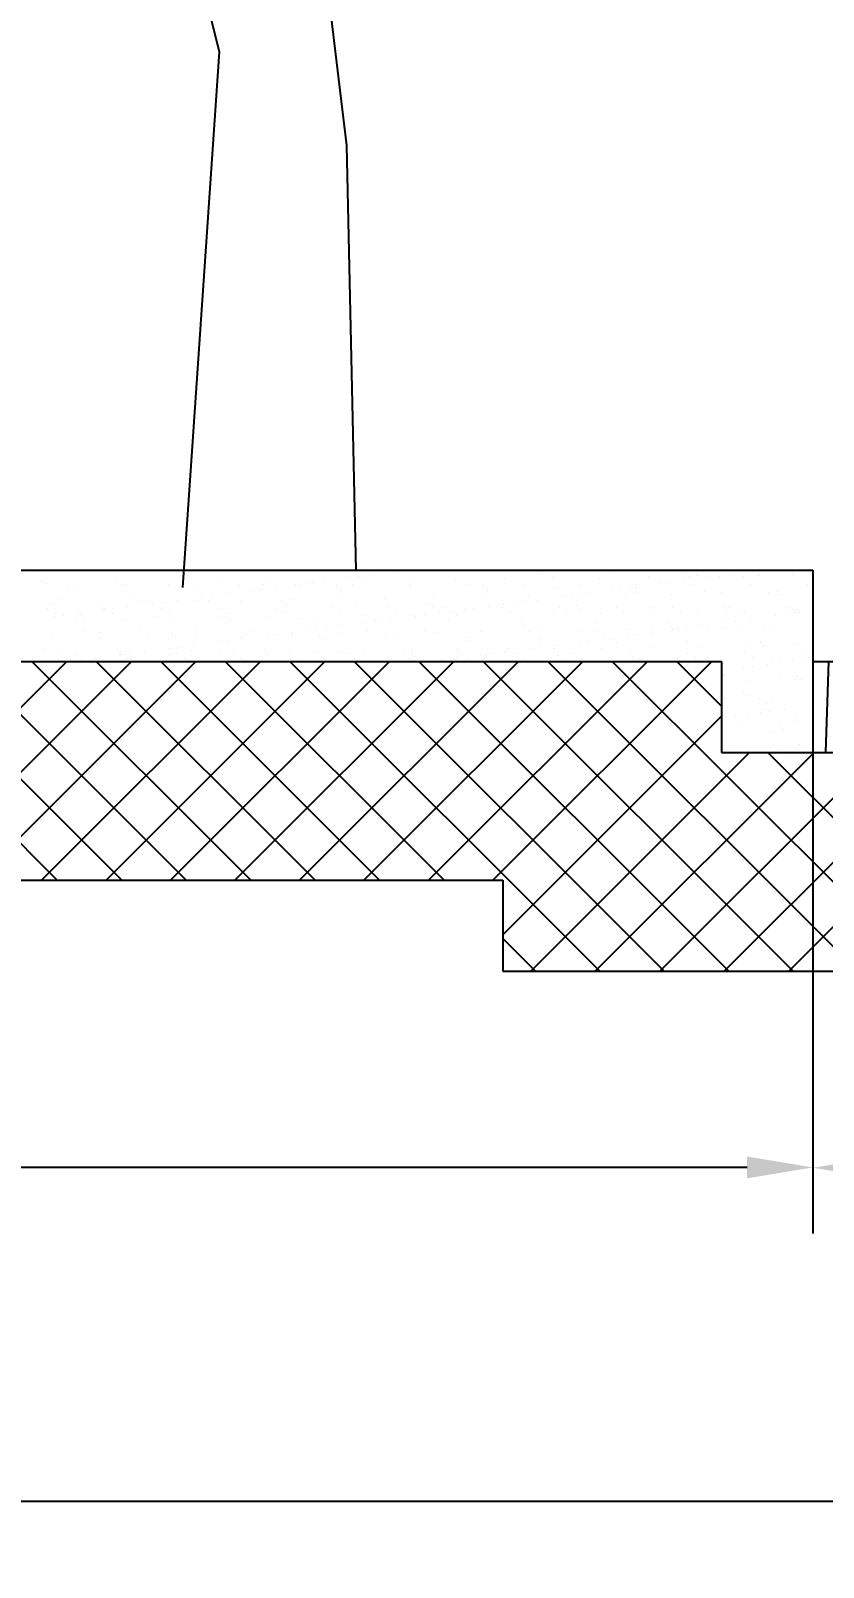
# Model space of a CAD drawing. Header units: metres. Extents: x 668617 to 675126, y 2286318 to 2293677.
# Drawn here: x 672271.56 to 672273.732, y 2287820.062 to 2287824.276 of the extents above; entities that cross this region are included whole.
import ezdxf

# ---------------------------------------------------------------- set-up
doc = ezdxf.new("R2010")
doc.units = ezdxf.units.M
doc.header["$MEASUREMENT"] = 0
doc.layers.add('DMTG_SECCIONES_VIALES', color=250, linetype='Continuous')
doc.styles.get("Standard").update_dxf_attribs({"font": 'arial.ttf'})
doc.dimstyles.get("Standard").update_dxf_attribs({"dimtxt": 0.18, "dimasz": 0.18, "dimexe": 0.18, "dimexo": 0.0625, "dimgap": 0.09, "dimtad": 0, "dimtih": 1, "dimtoh": 1, "dimdec": 4, "dimzin": 0, "dimdsep": 46, "dimtxsty": 'Standard', "dimcen": 0.09, "dimadec": 0, "dimazin": 0, "dimtfac": 1, "dimtdec": 4, "dimtofl": 0, "dimtmove": 0, "dimatfit": 3, "dimfxl": 1, "dimtolj": 1, "dimtzin": 0, "dimarcsym": 0})

# ---------------------------------------------------------------- blocks, each defined once
blk = doc.blocks.new('*D409')
at = {"layer": 'Defpoints', "color": 0, "transparency": 16777216}
for p in [(672273.7035, 2287822.5467), (672276.8335, 2287822.5467), (672276.8335, 2287821.1578)]:
    blk.add_point(p, dxfattribs=at)
at = {"layer": 'DMTG_SECCIONES_VIALES', "color": 0, "lineweight": -2, "transparency": 16777216}
for p, q in [((672273.7035, 2287822.4842), (672273.7035, 2287820.9778)), ((672276.8335, 2287822.4842), (672276.8335, 2287820.9778)), ((672273.8835, 2287821.1578), (672274.9448, 2287821.1578)), ((672276.6535, 2287821.1578), (672275.5923, 2287821.1578))]:
    blk.add_line(p, q, dxfattribs=at)
at = {"layer": 'DMTG_SECCIONES_VIALES', "color": 0, "transparency": 16777216}
for points in [[(672273.8835, 2287821.1878), (672273.8835, 2287821.1278), (672273.7035, 2287821.1578)], [(672276.6535, 2287821.1878), (672276.6535, 2287821.1278), (672276.8335, 2287821.1578)]]:
    blk.add_solid(points, dxfattribs=at)
at = {"layer": 'DMTG_SECCIONES_VIALES', "color": 0, "transparency": 16777216, "insert": (672275.2685, 2287821.1578), "char_height": 0.18, "attachment_point": 5}
blk.add_mtext('\\A1;3.13', dxfattribs=at)
blk = doc.blocks.new('a4')
at = {"color": 44}
for p, q in [((0.4501, 1.2118), (0.3766, 1.8177)), ((0.1011, 1.4689), (0.0459, 1.6892)), ((0, 0), (0.1011, 1.4689)), ((0.4751, 0.0472), (0.4501, 1.2118))]:
    blk.add_line(p, q, dxfattribs=at)
blk = doc.blocks.new('*D432')
at = {"layer": 'Defpoints', "color": 0, "transparency": 16777216}
for p in [(672259.7035, 2287822.7967), (672273.7035, 2287822.7967), (672273.7035, 2287821.1586)]:
    blk.add_point(p, dxfattribs=at)
at = {"layer": 'DMTG_SECCIONES_VIALES', "color": 0, "lineweight": -2, "transparency": 16777216}
for p, q in [((672259.7035, 2287822.7342), (672259.7035, 2287820.9786)), ((672273.7035, 2287822.7342), (672273.7035, 2287820.9786)), ((672259.8835, 2287821.1586), (672266.3186, 2287821.1586)), ((672273.5235, 2287821.1586), (672267.0885, 2287821.1586))]:
    blk.add_line(p, q, dxfattribs=at)
at = {"layer": 'DMTG_SECCIONES_VIALES', "color": 0, "transparency": 16777216}
for points in [[(672259.8835, 2287821.1886), (672259.8835, 2287821.1286), (672259.7035, 2287821.1586)], [(672273.5235, 2287821.1886), (672273.5235, 2287821.1286), (672273.7035, 2287821.1586)]]:
    blk.add_solid(points, dxfattribs=at)
at = {"layer": 'DMTG_SECCIONES_VIALES', "color": 0, "transparency": 16777216, "insert": (672266.7035, 2287821.1586), "char_height": 0.18, "attachment_point": 5}
blk.add_mtext('\\A1;14.00', dxfattribs=at)
blk = doc.blocks.new('_ArchTick')
at = {"color": 0, "linetype": 'ByBlock', "const_width": 0.15}
blk.add_lwpolyline([(-0.5, -0.5), (0.5, 0.5)], dxfattribs=at)
blk = doc.blocks.new('*D402')
at = {"layer": 'Defpoints', "color": 0, "transparency": 16777216}
for p in [(672246.3035, 2287822.7967), (672286.8035, 2287822.7967), (672286.8035, 2287820.242)]:
    blk.add_point(p, dxfattribs=at)
at = {"layer": 'DMTG_SECCIONES_VIALES', "color": 0, "lineweight": -2, "transparency": 16777216}
for p, q in [((672246.3035, 2287822.7342), (672246.3035, 2287820.062)), ((672286.8035, 2287822.7342), (672286.8035, 2287820.062)), ((672246.3035, 2287820.242), (672266.1565, 2287820.242)), ((672286.8035, 2287820.242), (672266.9506, 2287820.242))]:
    blk.add_line(p, q, dxfattribs=at)
at = {"layer": 'DMTG_SECCIONES_VIALES', "color": 0, "lineweight": -2, "transparency": 16777216, "xscale": 0.18, "yscale": 0.18, "zscale": 0.18, "rotation": 180}
blk.add_blockref('_ArchTick', (672246.3035, 2287820.242), dxfattribs=at)
at = {"layer": 'DMTG_SECCIONES_VIALES', "color": 0, "lineweight": -2, "transparency": 16777216, "xscale": 0.18, "yscale": 0.18, "zscale": 0.18}
blk.add_blockref('_ArchTick', (672286.8035, 2287820.242), dxfattribs=at)
at = {"layer": 'DMTG_SECCIONES_VIALES', "color": 0, "transparency": 16777216, "insert": (672266.5535, 2287820.242), "char_height": 0.18, "attachment_point": 5}
blk.add_mtext('\\A1;40.50', dxfattribs=at)

msp = doc.modelspace()

# ---------------------------------------------------------------- hatches: boundary and pattern name
at = {"layer": 'DMTG_SECCIONES_VIALES', "true_color": 0x000000}
h = msp.add_hatch(dxfattribs=at)
h.set_pattern_fill('ANSI31', color=18, scale=0.5, angle=43)
h.set_pattern_definition([(88, (671855.920446, 2287752.40659), (-0.062461927, 0.0021812185), [])])
h.paths.add_polyline_path([(672250.00355, 2287822.54673), (672250.00355, 2287822.29673), (672259.70355, 2287822.29673), (672259.70355, 2287822.54673)])
h.paths.add_polyline_path([(672283.10355, 2287822.29673), (672283.10355, 2287822.54673), (672273.70355, 2287822.54673), (672273.70355, 2287822.29673)])

# ---------------------------------------------------------------- linework, layer by layer
at = {"layer": 'DMTG_SECCIONES_VIALES'}
for p, q in [((672259.70355, 2287822.79673), (672273.70355, 2287822.79673)), ((672273.70355, 2287822.79673), (672273.70355, 2287822.54673)), ((672259.95355, 2287822.54673), (672273.45355, 2287822.54673)), ((672273.45355, 2287822.54673), (672273.45355, 2287822.29673)), ((672273.70355, 2287822.54673), (672283.10355, 2287822.54673)), ((672273.45355, 2287822.29673), (672283.35355, 2287822.29673)), ((672260.55355, 2287821.94673), (672272.85355, 2287821.94673)), ((672272.85355, 2287821.94673), (672272.85355, 2287821.69673)), ((672272.85355, 2287821.69673), (672283.95355, 2287821.69673))]:
    msp.add_line(p, q, dxfattribs=at)
at = {"layer": 'DMTG_SECCIONES_VIALES', "color": 18, "linetype": 'Continuous', "true_color": 0x000000}
for p, q in [((672271.57879, 2287822.79341), (672271.57879, 2287822.79341)), ((672272.49909, 2287822.78511), (672272.49909, 2287822.78511)), ((672272.55829, 2287822.79124), (672272.55829, 2287822.79124)), ((672272.56701, 2287822.79405), (672272.56701, 2287822.79405)), ((672272.75209, 2287822.79526), (672272.75209, 2287822.79526)), ((672272.95216, 2287822.79354), (672272.95216, 2287822.79354)), ((672272.96138, 2287822.7851), (672272.96138, 2287822.7851)), ((672273.15519, 2287822.78912), (672273.15519, 2287822.78912)), ((672273.35526, 2287822.7874), (672273.35526, 2287822.7874)), ((672273.48731, 2287822.78576), (672273.48731, 2287822.78576)), ((672273.55523, 2287822.7947), (672273.55523, 2287822.7947)), ((672273.55828, 2287822.78298), (672273.55828, 2287822.78298)), ((672273.64731, 2287822.78564), (672273.64731, 2287822.78564)), ((672271.59257, 2287822.76808), (672271.59257, 2287822.76808)), ((672271.60179, 2287822.75963), (672271.60179, 2287822.75963)), ((672271.66363, 2287822.75507), (672271.66363, 2287822.75507)), ((672271.67816, 2287822.75603), (672271.67816, 2287822.75603)), ((672271.7956, 2287822.76366), (672271.7956, 2287822.76366)), ((672271.80904, 2287822.7577), (672271.80904, 2287822.7577)), ((672271.81933, 2287822.75535), (672271.81933, 2287822.75535)), ((672271.93695, 2287822.75708), (672271.93695, 2287822.75708)), ((672271.97504, 2287822.75564), (672271.97504, 2287822.75564)), ((672271.99567, 2287822.76194), (672271.99567, 2287822.76194)), ((672272.00489, 2287822.75349), (672272.00489, 2287822.75349)), ((672272.07199, 2287822.76195), (672272.07199, 2287822.76195)), ((672272.13075, 2287822.75592), (672272.13075, 2287822.75592)), ((672272.16324, 2287822.7409), (672272.16324, 2287822.7409)), ((672272.18927, 2287822.74432), (672272.18927, 2287822.74432)), ((672272.19869, 2287822.75752), (672272.19869, 2287822.75752)), ((672272.20287, 2287822.76362), (672272.20287, 2287822.76362)), ((672272.22992, 2287822.74967), (672272.22992, 2287822.74967)), ((672272.28646, 2287822.7562), (672272.28646, 2287822.7562)), ((672272.29783, 2287822.75862), (672272.29783, 2287822.75862)), ((672272.32386, 2287822.76204), (672272.32386, 2287822.76204)), ((672272.33078, 2287822.76301), (672272.33078, 2287822.76301)), ((672272.3645, 2287822.76739), (672272.3645, 2287822.76739)), ((672272.39876, 2287822.7558), (672272.39876, 2287822.7558)), ((672272.40798, 2287822.74735), (672272.40798, 2287822.74735)), ((672272.43242, 2287822.77633), (672272.43242, 2287822.77633)), ((672272.44216, 2287822.75649), (672272.44216, 2287822.75649)), ((672272.45844, 2287822.77976), (672272.45844, 2287822.77976)), ((672272.46582, 2287822.76787), (672272.46582, 2287822.76787)), ((672272.5967, 2287822.76954), (672272.5967, 2287822.76954)), ((672272.59787, 2287822.75677), (672272.59787, 2287822.75677)), ((672272.60179, 2287822.75138), (672272.60179, 2287822.75138)), ((672272.72461, 2287822.76893), (672272.72461, 2287822.76893)), ((672272.75358, 2287822.75705), (672272.75358, 2287822.75705)), ((672272.80186, 2287822.74966), (672272.80186, 2287822.74966)), ((672272.81107, 2287822.74121), (672272.81107, 2287822.74121)), ((672272.85965, 2287822.77379), (672272.85965, 2287822.77379)), ((672272.90928, 2287822.75733), (672272.90928, 2287822.75733)), ((672272.99053, 2287822.77546), (672272.99053, 2287822.77546)), ((672273.00488, 2287822.74524), (672273.00488, 2287822.74524)), ((672273.06499, 2287822.75762), (672273.06499, 2287822.75762)), ((672273.11843, 2287822.77485), (672273.11843, 2287822.77485)), ((672273.15146, 2287822.74154), (672273.15146, 2287822.74154)), ((672273.17749, 2287822.74497), (672273.17749, 2287822.74497)), ((672273.20495, 2287822.74352), (672273.20495, 2287822.74352)), ((672273.21814, 2287822.75032), (672273.21814, 2287822.75032)), ((672273.2207, 2287822.7579), (672273.2207, 2287822.7579)), ((672273.25348, 2287822.77971), (672273.25348, 2287822.77971)), ((672273.28605, 2287822.75926), (672273.28605, 2287822.75926)), ((672273.31208, 2287822.76269), (672273.31208, 2287822.76269)), ((672273.35272, 2287822.76804), (672273.35272, 2287822.76804)), ((672273.36447, 2287822.77896), (672273.36447, 2287822.77896)), ((672273.37641, 2287822.75818), (672273.37641, 2287822.75818)), ((672273.38436, 2287822.78138), (672273.38436, 2287822.78138)), ((672273.42064, 2287822.77698), (672273.42064, 2287822.77698)), ((672273.44666, 2287822.7804), (672273.44666, 2287822.7804)), ((672273.51226, 2287822.78077), (672273.51226, 2287822.78077)), ((672273.53211, 2287822.75847), (672273.53211, 2287822.75847)), ((672273.68782, 2287822.75875), (672273.68782, 2287822.75875)), ((672271.6137, 2287822.70657), (672271.6137, 2287822.70657)), ((672271.64529, 2287822.71977), (672271.64529, 2287822.71977)), ((672271.74161, 2287822.70595), (672271.74161, 2287822.70595)), ((672271.84536, 2287822.71805), (672271.84536, 2287822.71805)), ((672271.85458, 2287822.70961), (672271.85458, 2287822.70961)), ((672271.87665, 2287822.71082), (672271.87665, 2287822.71082)), ((672271.89406, 2287822.70546), (672271.89406, 2287822.70546)), ((672271.92009, 2287822.70888), (672271.92009, 2287822.70888)), ((672271.96074, 2287822.71424), (672271.96074, 2287822.71424)), ((672272.00753, 2287822.71249), (672272.00753, 2287822.71249)), ((672272.02865, 2287822.72318), (672272.02865, 2287822.72318)), ((672272.04838, 2287822.71363), (672272.04838, 2287822.71363)), ((672272.05468, 2287822.7266), (672272.05468, 2287822.7266)), ((672272.09533, 2287822.73196), (672272.09533, 2287822.73196)), ((672272.13544, 2287822.71187), (672272.13544, 2287822.71187)), ((672272.24846, 2287822.71192), (672272.24846, 2287822.71192)), ((672272.25767, 2287822.70347), (672272.25767, 2287822.70347)), ((672272.27048, 2287822.71674), (672272.27048, 2287822.71674)), ((672272.40136, 2287822.71841), (672272.40136, 2287822.71841)), ((672272.45148, 2287822.70749), (672272.45148, 2287822.70749)), ((672272.52927, 2287822.7178), (672272.52927, 2287822.7178)), ((672272.65155, 2287822.70578), (672272.65155, 2287822.70578)), ((672272.66431, 2287822.72266), (672272.66431, 2287822.72266)), ((672272.79519, 2287822.72433), (672272.79519, 2287822.72433)), ((672272.85457, 2287822.70136), (672272.85457, 2287822.70136)), ((672272.88228, 2287822.7061), (672272.88228, 2287822.7061)), ((672272.90831, 2287822.70953), (672272.90831, 2287822.70953)), ((672272.92309, 2287822.72372), (672272.92309, 2287822.72372)), ((672272.94896, 2287822.71488), (672272.94896, 2287822.71488)), ((672273.01687, 2287822.72382), (672273.01687, 2287822.72382)), ((672273.0429, 2287822.72725), (672273.0429, 2287822.72725)), ((672273.05465, 2287822.69964), (672273.05465, 2287822.69964)), ((672273.05814, 2287822.72858), (672273.05814, 2287822.72858)), ((672273.08355, 2287822.7326), (672273.08355, 2287822.7326)), ((672273.18902, 2287822.73025), (672273.18902, 2287822.73025)), ((672273.21417, 2287822.73508), (672273.21417, 2287822.73508)), ((672273.31692, 2287822.72964), (672273.31692, 2287822.72964)), ((672273.40797, 2287822.7391), (672273.40797, 2287822.7391)), ((672273.45197, 2287822.7345), (672273.45197, 2287822.7345)), ((672273.58285, 2287822.73617), (672273.58285, 2287822.73617)), ((672273.60805, 2287822.73738), (672273.60805, 2287822.73738)), ((672273.61726, 2287822.72894), (672273.61726, 2287822.72894)), ((672271.60702, 2287822.69166), (672271.60702, 2287822.69166)), ((672271.62489, 2287822.67002), (672271.62489, 2287822.67002)), ((672271.6281, 2287822.67822), (672271.6281, 2287822.67822)), ((672271.65091, 2287822.67345), (672271.65091, 2287822.67345)), ((672271.68131, 2287822.65969), (672271.68131, 2287822.65969)), ((672271.69156, 2287822.6788), (672271.69156, 2287822.6788)), ((672271.69506, 2287822.67417), (672271.69506, 2287822.67417)), ((672271.70427, 2287822.66573), (672271.70427, 2287822.66573)), ((672271.75948, 2287822.68774), (672271.75948, 2287822.68774)), ((672271.76273, 2287822.69194), (672271.76273, 2287822.69194)), ((672271.78381, 2287822.67851), (672271.78381, 2287822.67851)), ((672271.7855, 2287822.69117), (672271.7855, 2287822.69117)), ((672271.81219, 2287822.66136), (672271.81219, 2287822.66136)), ((672271.82615, 2287822.69652), (672271.82615, 2287822.69652)), ((672271.89808, 2287822.66975), (672271.89808, 2287822.66975)), ((672271.91843, 2287822.69222), (672271.91843, 2287822.69222)), ((672271.93952, 2287822.67879), (672271.93952, 2287822.67879)), ((672271.9401, 2287822.66074), (672271.9401, 2287822.66074)), ((672272.07414, 2287822.6925), (672272.07414, 2287822.6925)), ((672272.07514, 2287822.66561), (672272.07514, 2287822.66561)), ((672272.09522, 2287822.67907), (672272.09522, 2287822.67907)), ((672272.09815, 2287822.66803), (672272.09815, 2287822.66803)), ((672272.10737, 2287822.65959), (672272.10737, 2287822.65959)), ((672272.20602, 2287822.66728), (672272.20602, 2287822.66728)), ((672272.22985, 2287822.69279), (672272.22985, 2287822.69279)), ((672272.25093, 2287822.67935), (672272.25093, 2287822.67935)), ((672272.30117, 2287822.66361), (672272.30117, 2287822.66361)), ((672272.33393, 2287822.66666), (672272.33393, 2287822.66666)), ((672272.38555, 2287822.69307), (672272.38555, 2287822.69307)), ((672272.40664, 2287822.67964), (672272.40664, 2287822.67964)), ((672272.46897, 2287822.67153), (672272.46897, 2287822.67153)), ((672272.50124, 2287822.66189), (672272.50124, 2287822.66189)), ((672272.50454, 2287822.65637), (672272.50454, 2287822.65637)), ((672272.54126, 2287822.69335), (672272.54126, 2287822.69335)), ((672272.54519, 2287822.66172), (672272.54519, 2287822.66172)), ((672272.56235, 2287822.67992), (672272.56235, 2287822.67992)), ((672272.59985, 2287822.6732), (672272.59985, 2287822.6732)), ((672272.61311, 2287822.67066), (672272.61311, 2287822.67066)), ((672272.63913, 2287822.67409), (672272.63913, 2287822.67409)), ((672272.66077, 2287822.69733), (672272.66077, 2287822.69733)), ((672272.67978, 2287822.67944), (672272.67978, 2287822.67944)), ((672272.69697, 2287822.69364), (672272.69697, 2287822.69364)), ((672272.70427, 2287822.65747), (672272.70427, 2287822.65747)), ((672272.71805, 2287822.6802), (672272.71805, 2287822.6802)), ((672272.72776, 2287822.67259), (672272.72776, 2287822.67259)), ((672272.7477, 2287822.68838), (672272.7477, 2287822.68838)), ((672272.77372, 2287822.69181), (672272.77372, 2287822.69181)), ((672272.81437, 2287822.69716), (672272.81437, 2287822.69716)), ((672272.85268, 2287822.69392), (672272.85268, 2287822.69392)), ((672272.8628, 2287822.67745), (672272.8628, 2287822.67745)), ((672272.87376, 2287822.68049), (672272.87376, 2287822.68049)), ((672272.99368, 2287822.67912), (672272.99368, 2287822.67912)), ((672273.00838, 2287822.6942), (672273.00838, 2287822.6942)), ((672273.02947, 2287822.68077), (672273.02947, 2287822.68077)), ((672273.06386, 2287822.69119), (672273.06386, 2287822.69119)), ((672273.12158, 2287822.67851), (672273.12158, 2287822.67851)), ((672273.16409, 2287822.69448), (672273.16409, 2287822.69448)), ((672273.18517, 2287822.68105), (672273.18517, 2287822.68105)), ((672273.25663, 2287822.68337), (672273.25663, 2287822.68337)), ((672273.25767, 2287822.69522), (672273.25767, 2287822.69522)), ((672273.3198, 2287822.69477), (672273.3198, 2287822.69477)), ((672273.34088, 2287822.68133), (672273.34088, 2287822.68133)), ((672273.38751, 2287822.68504), (672273.38751, 2287822.68504)), ((672273.45774, 2287822.6935), (672273.45774, 2287822.6935)), ((672273.46696, 2287822.68505), (672273.46696, 2287822.68505)), ((672273.4755, 2287822.69505), (672273.4755, 2287822.69505)), ((672273.49276, 2287822.65702), (672273.49276, 2287822.65702)), ((672273.49659, 2287822.68162), (672273.49659, 2287822.68162)), ((672273.51541, 2287822.68443), (672273.51541, 2287822.68443)), ((672273.53341, 2287822.66237), (672273.53341, 2287822.66237)), ((672273.60133, 2287822.67131), (672273.60133, 2287822.67131)), ((672273.62735, 2287822.67473), (672273.62735, 2287822.67473)), ((672273.63121, 2287822.69533), (672273.63121, 2287822.69533)), ((672273.65046, 2287822.68929), (672273.65046, 2287822.68929)), ((672273.6523, 2287822.6819), (672273.6523, 2287822.6819)), ((672273.66076, 2287822.68908), (672273.66076, 2287822.68908)), ((672273.668, 2287822.68009), (672273.668, 2287822.68009)), ((672271.70401, 2287822.62987), (672271.70401, 2287822.62987)), ((672271.74777, 2287822.62587), (672271.74777, 2287822.62587)), ((672271.85972, 2287822.63015), (672271.85972, 2287822.63015)), ((672271.8798, 2287822.61448), (672271.8798, 2287822.61448)), ((672271.94784, 2287822.62415), (672271.94784, 2287822.62415)), ((672271.95706, 2287822.6157), (672271.95706, 2287822.6157)), ((672272.01068, 2287822.61615), (672272.01068, 2287822.61615)), ((672272.01542, 2287822.63043), (672272.01542, 2287822.63043)), ((672272.13859, 2287822.61553), (672272.13859, 2287822.61553)), ((672272.15087, 2287822.61973), (672272.15087, 2287822.61973)), ((672272.17113, 2287822.63071), (672272.17113, 2287822.63071)), ((672272.20934, 2287822.61751), (672272.20934, 2287822.61751)), ((672272.23537, 2287822.62093), (672272.23537, 2287822.62093)), ((672272.27363, 2287822.6204), (672272.27363, 2287822.6204)), ((672272.27602, 2287822.62629), (672272.27602, 2287822.62629)), ((672272.32684, 2287822.631), (672272.32684, 2287822.631)), ((672272.34393, 2287822.63523), (672272.34393, 2287822.63523)), ((672272.35094, 2287822.61801), (672272.35094, 2287822.61801)), ((672272.36996, 2287822.63865), (672272.36996, 2287822.63865)), ((672272.40451, 2287822.62207), (672272.40451, 2287822.62207)), ((672272.4106, 2287822.644), (672272.4106, 2287822.644)), ((672272.47852, 2287822.65295), (672272.47852, 2287822.65295)), ((672272.48254, 2287822.63128), (672272.48254, 2287822.63128)), ((672272.51046, 2287822.65345), (672272.51046, 2287822.65345)), ((672272.53242, 2287822.62145), (672272.53242, 2287822.62145)), ((672272.63825, 2287822.63156), (672272.63825, 2287822.63156)), ((672272.66746, 2287822.62632), (672272.66746, 2287822.62632)), ((672272.79396, 2287822.63185), (672272.79396, 2287822.63185)), ((672272.79834, 2287822.62799), (672272.79834, 2287822.62799)), ((672272.90434, 2287822.65575), (672272.90434, 2287822.65575)), ((672272.91356, 2287822.64731), (672272.91356, 2287822.64731)), ((672272.92624, 2287822.62738), (672272.92624, 2287822.62738)), ((672272.94967, 2287822.63213), (672272.94967, 2287822.63213)), ((672273.06129, 2287822.63224), (672273.06129, 2287822.63224)), ((672273.10537, 2287822.63241), (672273.10537, 2287822.63241)), ((672273.10736, 2287822.65133), (672273.10736, 2287822.65133)), ((672273.19217, 2287822.63391), (672273.19217, 2287822.63391)), ((672273.19756, 2287822.61815), (672273.19756, 2287822.61815)), ((672273.22359, 2287822.62158), (672273.22359, 2287822.62158)), ((672273.26108, 2287822.6327), (672273.26108, 2287822.6327)), ((672273.26424, 2287822.62693), (672273.26424, 2287822.62693)), ((672273.30743, 2287822.64961), (672273.30743, 2287822.64961)), ((672273.31665, 2287822.64117), (672273.31665, 2287822.64117)), ((672273.32007, 2287822.6333), (672273.32007, 2287822.6333)), ((672273.33215, 2287822.63587), (672273.33215, 2287822.63587)), ((672273.35818, 2287822.6393), (672273.35818, 2287822.6393)), ((672273.39882, 2287822.64465), (672273.39882, 2287822.64465)), ((672273.41679, 2287822.63298), (672273.41679, 2287822.63298)), ((672273.45512, 2287822.63816), (672273.45512, 2287822.63816)), ((672273.46674, 2287822.65359), (672273.46674, 2287822.65359)), ((672273.51045, 2287822.64519), (672273.51045, 2287822.64519)), ((672273.57249, 2287822.63326), (672273.57249, 2287822.63326)), ((672273.586, 2287822.63983), (672273.586, 2287822.63983)), ((672271.59747, 2287822.58198), (672271.59747, 2287822.58198)), ((672271.61685, 2287822.61023), (672271.61685, 2287822.61023)), ((672271.74476, 2287822.60961), (672271.74476, 2287822.60961)), ((672271.79754, 2287822.58026), (672271.79754, 2287822.58026)), ((672271.80675, 2287822.57182), (672271.80675, 2287822.57182)), ((672271.87225, 2287822.57313), (672271.87225, 2287822.57313)), ((672271.94016, 2287822.58207), (672271.94016, 2287822.58207)), ((672271.96619, 2287822.5855), (672271.96619, 2287822.5855)), ((672272.00056, 2287822.57584), (672272.00056, 2287822.57584)), ((672272.00684, 2287822.59085), (672272.00684, 2287822.59085)), ((672272.07475, 2287822.59979), (672272.07475, 2287822.59979)), ((672272.10078, 2287822.60322), (672272.10078, 2287822.60322)), ((672272.14143, 2287822.60857), (672272.14143, 2287822.60857)), ((672272.20063, 2287822.57412), (672272.20063, 2287822.57412)), ((672272.36015, 2287822.60956), (672272.36015, 2287822.60956)), ((672272.47212, 2287822.57519), (672272.47212, 2287822.57519)), ((672272.55396, 2287822.61359), (672272.55396, 2287822.61359)), ((672272.603, 2287822.57686), (672272.603, 2287822.57686)), ((672272.73091, 2287822.57624), (672272.73091, 2287822.57624)), ((672272.75403, 2287822.61187), (672272.75403, 2287822.61187)), ((672272.76325, 2287822.60342), (672272.76325, 2287822.60342)), ((672272.86047, 2287822.57377), (672272.86047, 2287822.57377)), ((672272.86595, 2287822.58111), (672272.86595, 2287822.58111)), ((672272.92838, 2287822.58271), (672272.92838, 2287822.58271)), ((672272.95441, 2287822.58614), (672272.95441, 2287822.58614)), ((672272.95705, 2287822.60745), (672272.95705, 2287822.60745)), ((672272.99506, 2287822.59149), (672272.99506, 2287822.59149)), ((672272.99683, 2287822.58278), (672272.99683, 2287822.58278)), ((672273.06297, 2287822.60043), (672273.06297, 2287822.60043)), ((672273.089, 2287822.60386), (672273.089, 2287822.60386)), ((672273.12473, 2287822.58217), (672273.12473, 2287822.58217)), ((672273.12965, 2287822.60921), (672273.12965, 2287822.60921)), ((672273.15713, 2287822.60573), (672273.15713, 2287822.60573)), ((672273.16634, 2287822.59728), (672273.16634, 2287822.59728)), ((672273.25978, 2287822.58703), (672273.25978, 2287822.58703)), ((672273.36015, 2287822.60131), (672273.36015, 2287822.60131)), ((672273.39066, 2287822.5887), (672273.39066, 2287822.5887)), ((672273.51856, 2287822.58809), (672273.51856, 2287822.58809)), ((672273.56022, 2287822.59959), (672273.56022, 2287822.59959)), ((672273.56944, 2287822.59115), (672273.56944, 2287822.59115)), ((672273.65361, 2287822.59295), (672273.65361, 2287822.59295)), ((672271.6474, 2287822.56645), (672271.6474, 2287822.56645)), ((672271.66848, 2287822.55302), (672271.66848, 2287822.55302)), ((672271.68446, 2287822.56335), (672271.68446, 2287822.56335)), ((672271.69701, 2287822.55006), (672271.69701, 2287822.55006)), ((672271.73766, 2287822.55541), (672271.73766, 2287822.55541)), ((672271.80311, 2287822.56673), (672271.80311, 2287822.56673)), ((672271.80558, 2287822.56435), (672271.80558, 2287822.56435)), ((672271.81534, 2287822.56502), (672271.81534, 2287822.56502)), ((672271.82419, 2287822.5533), (672271.82419, 2287822.5533)), ((672271.8316, 2287822.56778), (672271.8316, 2287822.56778)), ((672271.94325, 2287822.5644), (672271.94325, 2287822.5644)), ((672271.95881, 2287822.56702), (672271.95881, 2287822.56702)), ((672271.9799, 2287822.55358), (672271.9799, 2287822.55358)), ((672272.07829, 2287822.56927), (672272.07829, 2287822.56927)), ((672272.11452, 2287822.5673), (672272.11452, 2287822.5673)), ((672272.13561, 2287822.55387), (672272.13561, 2287822.55387)), ((672272.20917, 2287822.57094), (672272.20917, 2287822.57094)), ((672272.20985, 2287822.56568), (672272.20985, 2287822.56568)), ((672272.27023, 2287822.56758), (672272.27023, 2287822.56758)), ((672272.29131, 2287822.55415), (672272.29131, 2287822.55415)), ((672272.33708, 2287822.57032), (672272.33708, 2287822.57032)), ((672272.40365, 2287822.5697), (672272.40365, 2287822.5697)), ((672272.42594, 2287822.56786), (672272.42594, 2287822.56786)), ((672272.44702, 2287822.55443), (672272.44702, 2287822.55443)), ((672272.58164, 2287822.56815), (672272.58164, 2287822.56815)), ((672272.60273, 2287822.55472), (672272.60273, 2287822.55472)), ((672272.60373, 2287822.56799), (672272.60373, 2287822.56799)), ((672272.61294, 2287822.55954), (672272.61294, 2287822.55954)), ((672272.65921, 2287822.54728), (672272.65921, 2287822.54728)), ((672272.68523, 2287822.5507), (672272.68523, 2287822.5507)), ((672272.72588, 2287822.55605), (672272.72588, 2287822.55605)), ((672272.73735, 2287822.56843), (672272.73735, 2287822.56843)), ((672272.75843, 2287822.555), (672272.75843, 2287822.555)), ((672272.7938, 2287822.565), (672272.7938, 2287822.565)), ((672272.80675, 2287822.56356), (672272.80675, 2287822.56356)), ((672272.81982, 2287822.56842), (672272.81982, 2287822.56842)), ((672272.89306, 2287822.56871), (672272.89306, 2287822.56871)), ((672272.91414, 2287822.55528), (672272.91414, 2287822.55528)), ((672273.00682, 2287822.56185), (672273.00682, 2287822.56185)), ((672273.01604, 2287822.5534), (672273.01604, 2287822.5534)), ((672273.04876, 2287822.569), (672273.04876, 2287822.569)), ((672273.06985, 2287822.55556), (672273.06985, 2287822.55556)), ((672273.20447, 2287822.56928), (672273.20447, 2287822.56928)), ((672273.20984, 2287822.55742), (672273.20984, 2287822.55742)), ((672273.22556, 2287822.55585), (672273.22556, 2287822.55585)), ((672273.36018, 2287822.56956), (672273.36018, 2287822.56956)), ((672273.38126, 2287822.55613), (672273.38126, 2287822.55613)), ((672273.40991, 2287822.55571), (672273.40991, 2287822.55571)), ((672273.41913, 2287822.54726), (672273.41913, 2287822.54726)), ((672273.45827, 2287822.54182), (672273.45827, 2287822.54182)), ((672273.51284, 2287822.5302), (672273.51284, 2287822.5302)), ((672273.51589, 2287822.56985), (672273.51589, 2287822.56985)), ((672273.53697, 2287822.55641), (672273.53697, 2287822.55641)), ((672273.53886, 2287822.53363), (672273.53886, 2287822.53363)), ((672273.57951, 2287822.53898), (672273.57951, 2287822.53898)), ((672273.58915, 2287822.54349), (672273.58915, 2287822.54349)), ((672273.61294, 2287822.55129), (672273.61294, 2287822.55129)), ((672273.64743, 2287822.54792), (672273.64743, 2287822.54792)), ((672273.67159, 2287822.57013), (672273.67159, 2287822.57013)), ((672273.67345, 2287822.55135), (672273.67345, 2287822.55135)), ((672273.69268, 2287822.5567), (672273.69268, 2287822.5567)), ((672273.45717, 2287822.50777), (672273.45717, 2287822.50777)), ((672273.46263, 2287822.5074), (672273.46263, 2287822.5074)), ((672273.52171, 2287822.49175), (672273.52171, 2287822.49175)), ((672273.61288, 2287822.50806), (672273.61288, 2287822.50806)), ((672273.65676, 2287822.49661), (672273.65676, 2287822.49661)), ((672273.6627, 2287822.50568), (672273.6627, 2287822.50568)), ((672273.67192, 2287822.49724), (672273.67192, 2287822.49724)), ((672273.46142, 2287822.44548), (672273.46142, 2287822.44548)), ((672273.5124, 2287822.4618), (672273.5124, 2287822.4618)), ((672273.52161, 2287822.45335), (672273.52161, 2287822.45335)), ((672273.5923, 2287822.44715), (672273.5923, 2287822.44715)), ((672273.55627, 2287822.44464), (672273.55627, 2287822.44464)), ((672273.55894, 2287822.40681), (672273.55894, 2287822.40681)), ((672273.56511, 2287822.41349), (672273.56511, 2287822.41349)), ((672273.57735, 2287822.43121), (672273.57735, 2287822.43121)), ((672273.58496, 2287822.41024), (672273.58496, 2287822.41024)), ((672273.62561, 2287822.41559), (672273.62561, 2287822.41559)), ((672273.69353, 2287822.42453), (672273.69353, 2287822.42453)), ((672273.49102, 2287822.39787), (672273.49102, 2287822.39787)), ((672273.49755, 2287822.38257), (672273.49755, 2287822.38257)), ((672273.52486, 2287822.39541), (672273.52486, 2287822.39541)), ((672273.61488, 2287822.36789), (672273.61488, 2287822.36789)), ((672273.65326, 2287822.38285), (672273.65326, 2287822.38285)), ((672273.65991, 2287822.40027), (672273.65991, 2287822.40027)), ((672273.46457, 2287822.34914), (672273.46457, 2287822.34914)), ((672273.46457, 2287822.32401), (672273.46457, 2287822.32401)), ((672273.59545, 2287822.35081), (672273.59545, 2287822.35081)), ((672273.59665, 2287822.31944), (672273.59665, 2287822.31944)), ((672273.62409, 2287822.35945), (672273.62409, 2287822.35945)), ((672273.66759, 2287822.31959), (672273.66759, 2287822.31959)), ((672273.46203, 2287822.30572), (672273.46203, 2287822.30572)), ((672273.47379, 2287822.31556), (672273.47379, 2287822.31556)), ((672273.52801, 2287822.29906), (672273.52801, 2287822.29906)), ((672273.61773, 2287822.306), (672273.61773, 2287822.306)), ((672273.66306, 2287822.30393), (672273.66306, 2287822.30393))]:
    msp.add_line(p, q, dxfattribs=at)
at = {"layer": 'DMTG_SECCIONES_VIALES', "color": 252, "linetype": 'Continuous', "true_color": 0x939598}
for p, q in [((672271.63233, 2287821.94673), (672271.03233, 2287822.54673)), ((672271.05903, 2287821.94673), (672271.65903, 2287822.54673)), ((672271.80911, 2287821.94673), (672271.20911, 2287822.54673)), ((672271.2358, 2287821.94673), (672271.8358, 2287822.54673)), ((672271.98589, 2287821.94673), (672271.38589, 2287822.54673)), ((672271.41258, 2287821.94673), (672272.01258, 2287822.54673)), ((672272.16266, 2287821.94673), (672271.56266, 2287822.54673)), ((672271.58936, 2287821.94673), (672272.18936, 2287822.54673)), ((672272.33944, 2287821.94673), (672271.73944, 2287822.54673)), ((672271.76613, 2287821.94673), (672272.36613, 2287822.54673)), ((672272.51622, 2287821.94673), (672271.91622, 2287822.54673)), ((672271.94291, 2287821.94673), (672272.54291, 2287822.54673)), ((672272.69299, 2287821.94673), (672272.09299, 2287822.54673)), ((672272.11969, 2287821.94673), (672272.71969, 2287822.54673)), ((672273.11977, 2287821.69673), (672272.26977, 2287822.54673)), ((672272.29646, 2287821.94673), (672272.89646, 2287822.54673)), ((672273.29655, 2287821.69673), (672272.44655, 2287822.54673)), ((672272.47324, 2287821.94673), (672273.07324, 2287822.54673)), ((672273.47332, 2287821.69673), (672272.62332, 2287822.54673)), ((672272.65002, 2287821.94673), (672273.25002, 2287822.54673)), ((672273.6501, 2287821.69673), (672272.8001, 2287822.54673)), ((672272.82679, 2287821.94673), (672273.42679, 2287822.54673)), ((672273.82688, 2287821.69673), (672272.97688, 2287822.54673)), ((672274.00365, 2287821.69673), (672273.15365, 2287822.54673)), ((672273.45355, 2287822.42361), (672273.33043, 2287822.54673)), ((672272.85355, 2287821.79671), (672273.45355, 2287822.39671)), ((672272.93035, 2287821.69673), (672273.53035, 2287822.29673)), ((672273.10712, 2287821.69673), (672273.70712, 2287822.29673)), ((672273.2839, 2287821.69673), (672273.8839, 2287822.29673)), ((672273.46068, 2287821.69673), (672274.06068, 2287822.29673)), ((672274.18043, 2287821.69673), (672273.58043, 2287822.29673)), ((672273.63745, 2287821.69673), (672274.23745, 2287822.29673)), ((672272.94299, 2287821.69673), (672272.85355, 2287821.78617))]:
    msp.add_line(p, q, dxfattribs=at)
at = {"layer": 'DMTG_SECCIONES_VIALES'}
for points in [[(672271.70355, 2287822.79673), (672273.70355, 2287822.79673)], [(672273.70355, 2287822.54673), (672273.70355, 2287822.29673)]]:
    msp.add_lwpolyline(points, dxfattribs=at)

# ---------------------------------------------------------------- block references
at = {"layer": 'DMTG_SECCIONES_VIALES', "color": 8}
msp.add_blockref('a4', (672271.97652, 2287822.74952), dxfattribs=at)

# ---------------------------------------------------------------- dimensions: what is measured, and where the dimension line sits
at = {"layer": 'DMTG_SECCIONES_VIALES'}
dim = msp.add_linear_dim(base=(672286.80355, 2287820.242), p1=(672246.30355, 2287822.79673), p2=(672286.80355, 2287822.79673), dimstyle='Standard', override={"dimdec": 2, "dimblk1": 'ArchTick', "dimblk2": 'ArchTick', "dimsah": 1}, dxfattribs=at)
dim.commit()
dim.dimension.update_dxf_attribs({"geometry": '*D402', "text_midpoint": (672266.55355, 2287820.242)})
for base, p1, p2, picture, middle in [((672273.70355, 2287821.15857), (672259.70355, 2287822.79673), (672273.70355, 2287822.79673), '*D432', (672266.70355, 2287821.15857)), ((672276.83355, 2287821.15776), (672273.70355, 2287822.54673), (672276.83355, 2287822.54673), '*D409', (672275.26855, 2287821.15776))]:
    dim = msp.add_linear_dim(base=base, p1=p1, p2=p2, dimstyle='Standard', override={"dimdec": 2}, dxfattribs=at)
    dim.commit()
    dim.dimension.update_dxf_attribs({"geometry": picture, "text_midpoint": middle, "dimtype": 160})

doc.saveas('drawing.dxf')
